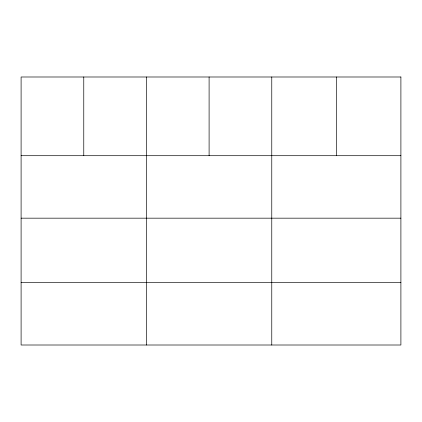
<?xml version="1.0" encoding="UTF-8"?>
<svg xmlns="http://www.w3.org/2000/svg" width="422" height="422" viewBox="0 0 422 422"><rect width="100%" height="100%" fill="white"/><g stroke="black" fill="none" stroke-linecap="round" stroke-linejoin="round"><path stroke-width="0.63" d="M21.1 155.702L400.9 155.702M21.1 218.169L400.9 218.169M21.1 282.534L400.9 282.534M336.334 76.994L336.334 155.702M271.768 76.994L271.768 345.006M209.101 76.994L209.101 155.702M146.434 76.994L146.434 345.006M83.767 76.994L83.767 155.702M400.9 76.994L21.1 76.994L21.1 345.006L400.9 345.006L400.9 76.994"/></g></svg>
